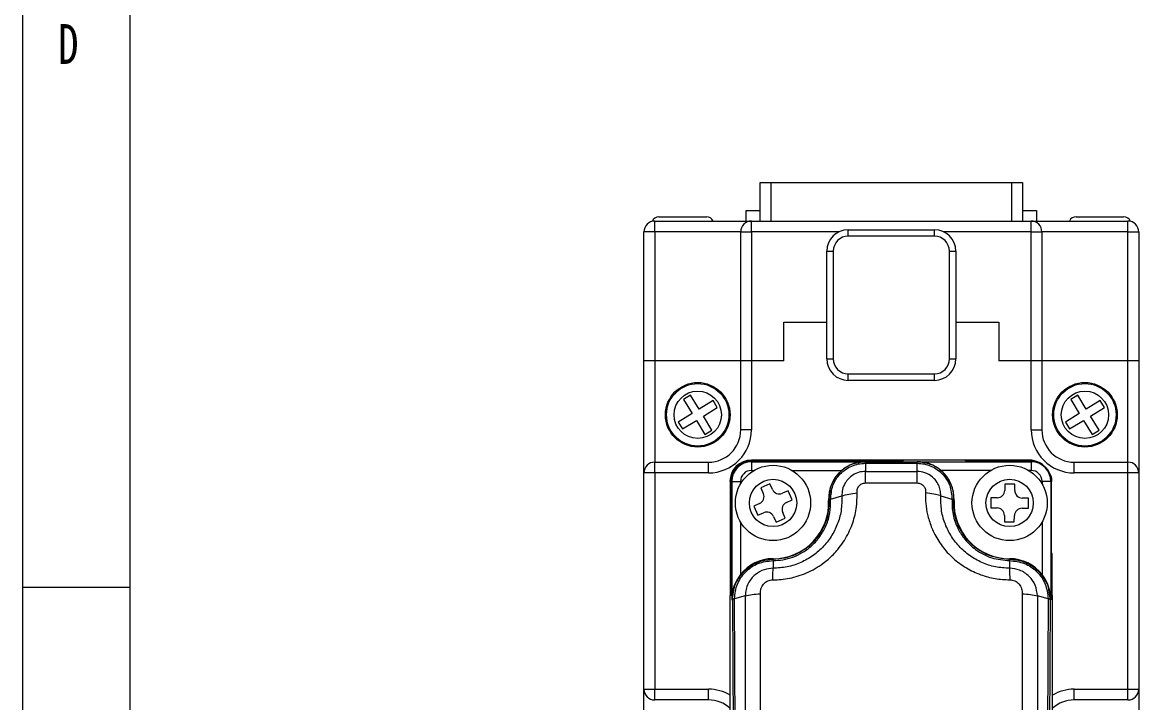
# Paper-space layout '시트2_ENG' of a CAD drawing. Header units: inches. Extents: x 0.2 to 16.3, y 0.2 to 11.5.
# Drawn here: x 0.197 to 2.24, y 3.667 to 4.911 of the extents above; entities that cross this region are included whole.
import ezdxf

# ---------------------------------------------------------------- set-up
doc = ezdxf.new("R2010")
doc.units = ezdxf.units.IN
doc.header["$MEASUREMENT"] = 0
doc.styles.add('SLDTEXTSTYLE2', font='TXT', dxfattribs={"width": 0.75})

psp = doc.layouts.new('시트2_ENG')

# ---------------------------------------------------------------- linework, layer by layer
at = {"color": 7, "linetype": 'Continuous', "lineweight": 18}
for p, q in [((0.1969, 11.4961), (0.1969, 0.1969)), ((0.3937, 11.2992), (0.3937, 0.3937)), ((1.5473, 4.5478), (1.5473, 4.6187)), ((1.5473, 4.6187), (1.567, 4.6187)), ((1.567, 4.6187), (1.567, 4.5478)), ((1.567, 4.6187), (2.0079, 4.6187)), ((2.0079, 4.5478), (2.0079, 4.6187)), ((2.0079, 4.6187), (2.0276, 4.6187)), ((2.0276, 4.6187), (2.0276, 4.5478)), ((1.5217, 4.5478), (1.5217, 4.5675)), ((1.5217, 4.5675), (1.5473, 4.5675)), ((2.0276, 4.5675), (2.0532, 4.5675)), ((2.0532, 4.5675), (2.0532, 4.5478)), ((1.3544, 4.5281), (1.3544, 4.5478)), ((1.3544, 4.5478), (1.5315, 4.5478)), ((1.3622, 4.5557), (1.4489, 4.5557)), ((1.5315, 4.5281), (1.5315, 4.5478)), ((1.5315, 4.5478), (2.0433, 4.5478)), ((2.0433, 4.5281), (2.0433, 4.5478)), ((2.0433, 4.5478), (2.2205, 4.5478)), ((2.126, 4.5557), (2.2127, 4.5557)), ((2.2205, 4.5281), (2.2205, 4.5478)), ((1.3544, 4.5281), (1.3347, 4.5281)), ((1.3347, 4.2919), (1.3347, 4.5281)), ((1.3544, 4.5281), (1.3544, 4.2919)), ((1.5118, 4.5281), (1.3544, 4.5281)), ((1.5118, 4.5281), (1.5315, 4.5281)), ((1.5118, 4.2919), (1.5118, 4.5281)), ((1.5315, 4.5281), (1.5315, 4.2919)), ((1.7087, 4.5203), (1.7087, 4.5321)), ((1.7087, 4.5321), (1.8662, 4.5321)), ((1.8662, 4.5203), (1.7087, 4.5203)), ((1.8662, 4.5203), (1.8662, 4.5321)), ((2.0433, 4.2919), (2.0433, 4.5281)), ((2.0433, 4.5281), (2.063, 4.5281)), ((2.063, 4.5281), (2.063, 4.2919)), ((2.2205, 4.5281), (2.063, 4.5281)), ((2.2205, 4.2919), (2.2205, 4.5281)), ((2.2205, 4.5281), (2.2402, 4.5281)), ((2.2402, 4.5281), (2.2402, 4.2919)), ((1.6693, 4.4927), (1.6811, 4.4927)), ((1.6693, 4.2959), (1.6693, 4.4927)), ((1.6811, 4.4927), (1.6811, 4.2959)), ((1.8937, 4.2959), (1.8937, 4.4927)), ((1.8937, 4.4927), (1.9055, 4.4927)), ((1.9055, 4.4927), (1.9055, 4.2959)), ((1.5906, 4.3628), (1.6693, 4.3628)), ((1.5906, 4.2919), (1.5906, 4.3628)), ((1.9055, 4.3628), (1.9843, 4.3628)), ((1.9843, 4.3628), (1.9843, 4.2919)), ((1.3544, 4.2919), (1.3347, 4.2919)), ((1.3347, 4.0872), (1.3347, 4.2919)), ((1.5118, 4.2919), (1.3544, 4.2919)), ((1.3544, 4.2919), (1.3544, 4.1069)), ((1.5315, 4.2919), (1.5118, 4.2919)), ((1.5118, 4.1659), (1.5118, 4.2919)), ((1.5906, 4.2919), (1.5315, 4.2919)), ((1.5315, 4.2919), (1.5315, 4.1659)), ((1.6693, 4.2959), (1.6811, 4.2959)), ((1.8937, 4.2959), (1.9055, 4.2959)), ((2.0433, 4.2919), (1.9843, 4.2919)), ((2.063, 4.2919), (2.0433, 4.2919)), ((2.0433, 4.1659), (2.0433, 4.2919)), ((2.2205, 4.2919), (2.063, 4.2919)), ((2.063, 4.2919), (2.063, 4.1659)), ((2.2402, 4.2919), (2.2205, 4.2919)), ((2.2205, 4.1069), (2.2205, 4.2919)), ((2.2402, 4.2919), (2.2402, 4.0872)), ((1.7087, 4.2565), (1.7087, 4.2683)), ((1.7087, 4.2683), (1.8662, 4.2683)), ((1.8662, 4.2565), (1.7087, 4.2565)), ((1.8662, 4.2565), (1.8662, 4.2683)), ((1.4199, 4.2293), (1.4072, 4.2215)), ((1.4072, 4.2215), (1.4228, 4.196)), ((1.4356, 4.2038), (1.4199, 4.2293)), ((1.4611, 4.2194), (1.4356, 4.2038)), ((1.4689, 4.2067), (1.4611, 4.2194)), ((2.1286, 4.2293), (2.1159, 4.2215)), ((2.1159, 4.2215), (2.1315, 4.196)), ((2.1442, 4.2038), (2.1286, 4.2293)), ((2.1698, 4.2194), (2.1442, 4.2038)), ((2.1776, 4.2067), (2.1698, 4.2194)), ((1.4228, 4.196), (1.3973, 4.1803)), ((1.4434, 4.191), (1.4689, 4.2067)), ((1.459, 4.1655), (1.4434, 4.191)), ((2.1315, 4.196), (2.106, 4.1803)), ((2.1521, 4.191), (2.1776, 4.2067)), ((2.1677, 4.1655), (2.1521, 4.191)), ((1.3973, 4.1803), (1.4051, 4.1676)), ((1.4051, 4.1676), (1.4306, 4.1832)), ((1.4306, 4.1832), (1.4463, 4.1577)), ((2.106, 4.1803), (2.1138, 4.1676)), ((2.1138, 4.1676), (2.1393, 4.1832)), ((2.1393, 4.1832), (2.1549, 4.1577)), ((1.4463, 4.1577), (1.459, 4.1655)), ((1.5315, 4.1659), (1.5118, 4.1659)), ((2.0433, 4.1659), (2.063, 4.1659)), ((2.1549, 4.1577), (2.1677, 4.1655)), ((1.6555, 4.1108), (1.5315, 4.1108)), ((1.6555, 4.1099), (1.5315, 4.1099)), ((1.5315, 4.109), (1.5315, 4.1077)), ((1.8091, 4.109), (1.5315, 4.109)), ((1.5315, 4.1077), (1.74, 4.1077)), ((1.5315, 4.1077), (1.5315, 4.0917)), ((1.6555, 4.1099), (1.6555, 4.1108)), ((1.8091, 4.1103), (1.6555, 4.1103)), ((1.6555, 4.1099), (1.6555, 4.1099)), ((1.74, 4.1073), (1.74, 4.1077)), ((1.74, 4.1073), (1.8349, 4.1073)), ((1.8091, 4.1106), (1.8091, 4.109)), ((1.9233, 4.1106), (1.8091, 4.1106)), ((1.8349, 4.1073), (1.8349, 4.1077)), ((1.8349, 4.1077), (2.0433, 4.1077)), ((1.9195, 4.1106), (1.9195, 4.1108)), ((2.0394, 4.1108), (1.9195, 4.1108)), ((1.9233, 4.109), (1.9233, 4.1106)), ((2.0433, 4.1091), (1.9233, 4.1091)), ((1.9233, 4.109), (2.0433, 4.109)), ((2.0433, 4.109), (2.0433, 4.1077)), ((2.0433, 4.1077), (2.0433, 4.0917)), ((1.3544, 4.0872), (1.3347, 4.0872)), ((1.3347, 3.6915), (1.3347, 4.0872)), ((1.3544, 4.0872), (1.3544, 4.1069)), ((1.3544, 4.1069), (1.4528, 4.1069)), ((1.3544, 4.0872), (1.3544, 3.6915)), ((1.4528, 4.0872), (1.3544, 4.0872)), ((1.4528, 4.0872), (1.4528, 4.1069)), ((1.5315, 4.0917), (1.5362, 4.0917)), ((1.6056, 4.0917), (1.6967, 4.0917)), ((1.74, 4.1048), (1.74, 4.0899)), ((1.74, 4.1048), (1.8349, 4.1048)), ((1.74, 4.0899), (1.8349, 4.0899)), ((1.8349, 4.0899), (1.8349, 4.1048)), ((1.9693, 4.0917), (1.8782, 4.0917)), ((2.0433, 4.0917), (2.0387, 4.0917)), ((2.1221, 4.0872), (2.1221, 4.1069)), ((2.1221, 4.1069), (2.2205, 4.1069)), ((2.2205, 4.0872), (2.1221, 4.0872)), ((2.2205, 4.0872), (2.2205, 4.1069)), ((2.2402, 4.0872), (2.2205, 4.0872)), ((2.2205, 3.6915), (2.2205, 4.0872)), ((2.2402, 4.0872), (2.2402, 3.6915)), ((1.4922, 4.0714), (1.4922, 3.9494)), ((1.4931, 3.9476), (1.4931, 4.0715)), ((1.4941, 3.8628), (1.4941, 4.0715)), ((1.4941, 4.0715), (1.4954, 4.0715)), ((1.4954, 4.0715), (1.4954, 3.855)), ((1.4954, 4.0715), (1.5114, 4.0715)), ((1.5114, 4.0715), (1.5114, 4.0669)), ((1.5652, 4.0674), (1.5484, 4.0599)), ((1.5699, 4.0569), (1.5652, 4.0674)), ((1.7399, 4.0688), (1.835, 4.0688)), ((1.9953, 4.0667), (1.9951, 4.0553)), ((2.0137, 4.0665), (1.9953, 4.0667)), ((2.0135, 4.055), (2.0137, 4.0665)), ((2.0795, 4.0715), (2.0635, 4.0715)), ((2.0635, 4.0715), (2.0635, 4.0669)), ((2.0795, 4.0715), (2.0795, 3.855)), ((2.0808, 4.0715), (2.0795, 4.0715)), ((2.0808, 3.8628), (2.0808, 4.0715)), ((2.0809, 3.9397), (2.0809, 4.0715)), ((1.5484, 4.0599), (1.5531, 4.0494)), ((1.5986, 4.0546), (1.5881, 4.0499)), ((1.6061, 4.0378), (1.5986, 4.0546)), ((1.5462, 4.0312), (1.5357, 4.0265)), ((1.5357, 4.0265), (1.5432, 4.0097)), ((1.5956, 4.0332), (1.6061, 4.0378)), ((1.6727, 4.0369), (1.673, 4.0369)), ((1.6729, 4.04), (1.673, 4.0369)), ((1.673, 4.0369), (1.6731, 4.0322)), ((1.6764, 4.0389), (1.697, 4.0452)), ((1.8779, 4.0452), (1.8985, 4.0389)), ((1.9019, 4.0369), (1.9022, 4.0369)), ((1.9697, 4.0419), (1.9694, 4.0235)), ((1.9811, 4.0417), (1.9697, 4.0419)), ((2.0386, 4.0408), (2.0271, 4.041)), ((2.0383, 4.0224), (2.0386, 4.0408)), ((1.5432, 4.0097), (1.5537, 4.0144)), ((1.5719, 4.0074), (1.5766, 3.997)), ((1.5934, 4.0045), (1.5887, 4.0149)), ((1.9694, 4.0235), (1.9809, 4.0233)), ((1.9944, 4.0093), (1.9943, 3.9979)), ((2.0126, 3.9976), (2.0128, 4.0091)), ((2.0268, 4.0226), (2.0383, 4.0224)), ((1.5114, 3.9975), (1.5114, 3.9011)), ((1.5766, 3.997), (1.5934, 4.0045)), ((1.9943, 3.9979), (2.0126, 3.9976)), ((2.0635, 3.9975), (2.0635, 3.9011)), ((1.4931, 3.9494), (1.4922, 3.9494)), ((1.4929, 3.8628), (1.4929, 3.9476)), ((1.4931, 3.9476), (1.4929, 3.9476)), ((1.5615, 3.9277), (1.5615, 3.9277)), ((1.5709, 3.9293), (1.5709, 3.9303)), ((1.5709, 3.9268), (1.5709, 3.9127)), ((2.004, 3.9303), (2.004, 3.9293)), ((2.004, 3.9268), (2.004, 3.9127)), ((2.0819, 3.9397), (2.0809, 3.9397)), ((2.0819, 3.8628), (2.0819, 3.9397)), ((0.1969, 3.878), (0.3937, 3.878)), ((1.4925, 3.1266), (1.4925, 3.8628)), ((1.4941, 3.8628), (1.4925, 3.8628)), ((1.52, 3.8622), (1.5003, 3.8571)), ((1.52, 3.8622), (1.52, 3.6291)), ((1.5478, 3.6321), (1.5478, 3.8662)), ((2.027, 3.8662), (2.027, 3.6321)), ((2.0549, 3.8622), (2.0549, 3.6291)), ((2.0746, 3.8571), (2.0549, 3.8622)), ((2.0825, 3.8628), (2.0808, 3.8628)), ((2.0825, 3.7852), (2.0825, 3.8628)), ((1.4954, 3.855), (1.4968, 3.855)), ((1.4968, 3.855), (1.4983, 3.5379)), ((1.5017, 3.54), (1.5003, 3.8571)), ((2.0746, 3.8571), (2.0731, 3.54)), ((2.0781, 3.855), (2.0766, 3.5379)), ((2.0795, 3.855), (2.0781, 3.855)), ((2.0825, 3.7852), (2.0827, 3.7852)), ((2.0827, 3.7167), (2.0827, 3.7852)), ((2.0827, 3.7167), (2.0825, 3.7167)), ((2.0825, 3.1266), (2.0825, 3.7167)), ((1.3347, 3.6915), (1.3544, 3.6915)), ((1.3347, 3.5636), (1.3347, 3.6915)), ((1.3544, 3.6718), (1.3544, 3.6915)), ((1.3544, 3.6915), (1.4528, 3.6915)), ((1.4528, 3.6718), (1.4528, 3.6915)), ((2.1221, 3.6718), (2.1221, 3.6915)), ((2.1221, 3.6915), (2.2205, 3.6915)), ((2.2205, 3.6915), (2.2402, 3.6915)), ((2.2205, 3.6718), (2.2205, 3.6915)), ((2.2402, 3.6915), (2.2402, 3.5636)), ((1.4528, 3.6718), (1.3544, 3.6718)), ((2.2205, 3.6718), (2.1221, 3.6718))]:
    psp.add_line(p, q, dxfattribs=at)
at = {"color": 8, "linetype": 'Continuous', "lineweight": 18}
for p, q in [((1.6915, 4.5281), (1.5315, 4.5281)), ((2.0433, 4.5281), (1.8833, 4.5281)), ((2.0433, 4.109), (2.0433, 4.1091)), ((1.4941, 4.0715), (1.4931, 4.0715)), ((2.0809, 4.0715), (2.0808, 4.0715)), ((1.6746, 4.0529), (1.6729, 4.04)), ((2.0753, 3.8727), (2.0781, 3.855))]:
    psp.add_line(p, q, dxfattribs=at)
at = {"color": 7, "linetype": 'Continuous', "lineweight": 18}
for centre, radius in [((1.4331, 4.1935), 0.0591), ((1.4331, 4.1935), 0.0571), ((2.1418, 4.1935), 0.0591), ((2.1418, 4.1935), 0.0571), ((1.4331, 4.1935), 0.0433), ((2.1418, 4.1935), 0.0433), ((1.5709, 4.0322), 0.0689), ((2.004, 4.0322), 0.0689), ((1.5709, 4.0322), 0.0433), ((2.004, 4.0322), 0.0433)]:
    psp.add_circle(centre, radius, dxfattribs=at)
for centre, radius, start, end in [((1.3544, 4.5281), 0.0197, 90, 180), ((1.3622, 4.5419), 0.0138, 90, 157.4076), ((1.4489, 4.5419), 0.0138, 25.3769, 90), ((1.5315, 4.5281), 0.0197, 90, 180), ((2.0433, 4.5281), 0.0197, 0, 90), ((2.126, 4.5419), 0.0138, 90, 154.6231), ((2.2127, 4.5419), 0.0138, 22.5924, 90), ((2.2205, 4.5281), 0.0197, 0, 90), ((1.7087, 4.4927), 0.0394, 90, 180), ((1.7087, 4.4927), 0.0276, 90, 180), ((1.8662, 4.4927), 0.0394, 0, 90), ((1.8662, 4.4927), 0.0276, 0, 90), ((1.7087, 4.2959), 0.0394, 180, 270), ((1.7087, 4.2959), 0.0276, 180, 270), ((1.8662, 4.2959), 0.0276, 270, 0), ((1.8662, 4.2959), 0.0394, 270, 0), ((1.4528, 4.1659), 0.0787, 270, 0), ((1.4528, 4.1659), 0.0591, 270, 0), ((2.1221, 4.1659), 0.0787, 180, 270), ((2.1221, 4.1659), 0.0591, 180, 270), ((1.5315, 4.0714), 0.0394, 90, 180), ((1.5315, 4.0715), 0.0374, 90, 180), ((1.5315, 4.0715), 0.0362, 90, 180), ((2.0394, 4.0714), 0.0394, 59.4097, 90), ((2.0433, 4.0715), 0.0374, 0, 90), ((2.0433, 4.0715), 0.0362, 0, 90), ((1.3544, 4.0872), 0.0197, 90, 180), ((1.5315, 4.0715), 0.0202, 90, 180), ((1.74, 4.04), 0.0674, 129.9741, 182.6659), ((1.8349, 4.04), 0.0674, 357.3341, 50.0259), ((2.0433, 4.0715), 0.0202, 0, 90), ((2.2205, 4.0872), 0.0197, 0, 90), ((1.5406, 4.0437), 0.0138, 294.1047, 24.1047), ((1.5825, 4.0625), 0.0138, 204.1047, 294.1047), ((1.9814, 4.0555), 0.0138, 269.1229, 359.1229), ((2.0273, 4.0548), 0.0138, 179.1229, 269.1229), ((1.5709, 4.0322), 0.1019, 270, 2.6659), ((1.6012, 4.0206), 0.0138, 114.1047, 204.1047), ((2.004, 4.0322), 0.1019, 177.3341, 270), ((1.5593, 4.0018), 0.0138, 24.1047, 114.1047), ((1.9807, 4.0095), 0.0138, 359.1229, 89.1229), ((2.0266, 4.0088), 0.0138, 89.1229, 179.1229), ((1.5709, 3.855), 0.0753, 90, 142.2583), ((2.004, 3.855), 0.0753, 37.7417, 90), ((1.3544, 3.6915), 0.0197, 180, 270), ((2.2205, 3.6915), 0.0197, 270, 0), ((1.4528, 3.6128), 0.0591, 47.7408, 90), ((2.1221, 3.6128), 0.0591, 90, 132.0792)]:
    psp.add_arc(centre, radius, start, end, dxfattribs=at)
at = {"color": 8, "linetype": 'Continuous', "lineweight": 18}
for centre, start, end in [((1.4528, 3.6128), 59.7109, 90), ((2.1221, 3.6128), 90, 120.1734)]:
    psp.add_arc(centre, 0.0787, start, end, dxfattribs=at)
at = {"color": 7, "linetype": 'Continuous', "lineweight": 18}
for centre, major_axis, start_param, end_param in [((1.74, 4.0412), (0, 0.0665), 0, 0.708773), ((1.8349, 4.0412), (0, 0.0665), 5.574412, 6.283185), ((1.5696, 3.855), (0.0743, 0), 2.472305, 3.141593), ((2.0052, 3.855), (0.0743, 0), 0, 0.669288)]:
    psp.add_ellipse(centre, major_axis=major_axis, ratio=0.999853, start_param=start_param, end_param=end_param, dxfattribs=at)
for points, knots in [([(1.4931, 4.0715), (1.4936, 4.0758), (1.4944, 4.0845), (1.501, 4.096), (1.5108, 4.1047), (1.5216, 4.1093), (1.5287, 4.1097), (1.5315, 4.1099)], [0, 0, 0, 0, 0.214703, 0.429407, 0.644092, 0.858769, 1, 1, 1, 1]), ([(1.74, 4.1073), (1.7319, 4.1064), (1.7155, 4.1047), (1.6944, 4.0914), (1.6815, 4.0745), (1.6754, 4.0611), (1.6747, 4.0545), (1.6746, 4.0529)], [0, 0, 0, 0, 0.261145, 0.531603, 0.781531, 0.947839, 1, 1, 1, 1]), ([(1.9008, 4.0529), (1.9006, 4.0535), (1.8994, 4.0596), (1.8945, 4.0732), (1.8809, 4.091), (1.8595, 4.1046), (1.843, 4.1064), (1.8349, 4.1073)], [0, 0, 0, 0, 0.019748, 0.204658, 0.465549, 0.736715, 1, 1, 1, 1]), ([(2.0433, 4.1091), (2.0477, 4.109), (2.0524, 4.1089), (2.0564, 4.1067), (2.0567, 4.1065)], [0, 0, 0, 0, 0.926341, 1, 1, 1, 1]), ([(1.6764, 4.0389), (1.6771, 4.0474), (1.6784, 4.0645), (1.6906, 4.0828), (1.7036, 4.0939), (1.7148, 4.1001), (1.7271, 4.1041), (1.7357, 4.1046), (1.74, 4.1048)], [0, 0, 0, 0, 0.249328, 0.498429, 0.623734, 0.74892, 0.874188, 1, 1, 1, 1]), ([(1.74, 4.0899), (1.7361, 4.0895), (1.7279, 4.0889), (1.7175, 4.084), (1.709, 4.0772), (1.7022, 4.0684), (1.6975, 4.0574), (1.6972, 4.0491), (1.697, 4.0452)], [0, 0, 0, 0, 0.1677364, 0.3521428, 0.4871717, 0.6389737, 0.831837, 1, 1, 1, 1]), ([(1.8349, 4.1048), (1.8391, 4.1046), (1.8477, 4.1041), (1.86, 4.1001), (1.8713, 4.0939), (1.8842, 4.0829), (1.8964, 4.0645), (1.8978, 4.0474), (1.8985, 4.0389)], [0, 0, 0, 0, 0.125761, 0.251022, 0.376238, 0.501616, 0.75075, 1, 1, 1, 1]), ([(1.8779, 4.0452), (1.8778, 4.0488), (1.8775, 4.0557), (1.8741, 4.0652), (1.8692, 4.0733), (1.8612, 4.0816), (1.8496, 4.0885), (1.8395, 4.0894), (1.8349, 4.0899)], [0, 0, 0, 0, 0.155857, 0.300953, 0.437924, 0.567125, 0.799357, 1, 1, 1, 1]), ([(1.7249, 4.0507), (1.7248, 4.0517), (1.7246, 4.0538), (1.7251, 4.0571), (1.7262, 4.0602), (1.728, 4.0631), (1.7304, 4.0656), (1.7333, 4.0674), (1.7366, 4.0686), (1.7388, 4.0687), (1.7399, 4.0688)], [0, 0, 0, 0, 0.11782, 0.242931, 0.371062, 0.499161, 0.624773, 0.752597, 0.87771, 1, 1, 1, 1]), ([(1.835, 4.0688), (1.8361, 4.0687), (1.8383, 4.0686), (1.8415, 4.0674), (1.8444, 4.0656), (1.8468, 4.0632), (1.8486, 4.0603), (1.8498, 4.0571), (1.8503, 4.0538), (1.8501, 4.0517), (1.8499, 4.0507)], [0, 0, 0, 0, 0.120683, 0.247152, 0.372056, 0.500257, 0.625655, 0.756459, 0.880216, 1, 1, 1, 1]), ([(2.0783, 4.084), (2.0789, 4.0826), (2.0807, 4.0787), (2.0808, 4.0743), (2.0809, 4.0715)], [0, 0, 0, 0, 0.355199, 1, 1, 1, 1]), ([(1.5707, 3.8916), (1.5758, 3.8918), (1.586, 3.892), (1.6015, 3.8944), (1.6171, 3.8984), (1.6328, 3.9043), (1.6482, 3.912), (1.6615, 3.9207), (1.6724, 3.9295), (1.6815, 3.938), (1.6906, 3.9482), (1.6996, 3.9602), (1.7079, 3.9742), (1.7144, 3.9886), (1.7193, 4.0031), (1.7243, 4.0235), (1.7247, 4.0396), (1.7249, 4.0507)], [0, 0, 0, 0, 0.060235, 0.121547, 0.186565, 0.252318, 0.32267, 0.392872, 0.442647, 0.492629, 0.543146, 0.609312, 0.67526, 0.741717, 0.80245, 0.863246, 1, 1, 1, 1]), ([(1.697, 4.0452), (1.7011, 4.0464), (1.7092, 4.0488), (1.7197, 4.05), (1.7249, 4.0507)], [0, 0, 0, 0, 0.50013, 1, 1, 1, 1]), ([(1.8499, 4.0507), (1.8499, 4.0441), (1.8499, 4.0309), (1.8528, 4.0139), (1.8566, 3.9999), (1.8605, 3.9888), (1.8676, 3.9727), (1.8798, 3.9526), (1.8999, 3.9306), (1.9239, 3.9129), (1.9501, 3.9005), (1.9771, 3.8929), (1.9952, 3.8921), (2.0041, 3.8916)], [0, 0, 0, 0, 0.080704, 0.163024, 0.211581, 0.259857, 0.308115, 0.427315, 0.545979, 0.667979, 0.784306, 0.893236, 1, 1, 1, 1]), ([(1.8779, 4.0452), (1.8775, 4.0454), (1.8738, 4.0465), (1.8649, 4.0488), (1.8551, 4.05), (1.8499, 4.0507)], [0, 0, 0, 0, 0.057383, 0.500719, 1, 1, 1, 1]), ([(1.697, 4.0452), (1.697, 4.037), (1.6969, 4.0203), (1.6904, 3.9959), (1.6796, 3.9729), (1.6641, 3.9525), (1.6447, 3.9354), (1.622, 3.9226), (1.597, 3.9142), (1.5796, 3.9132), (1.5709, 3.9127)], [0, 0, 0, 0, 0.123584, 0.248726, 0.373798, 0.499207, 0.624438, 0.749796, 0.875432, 1, 1, 1, 1]), ([(1.5709, 3.9268), (1.5769, 3.9271), (1.5893, 3.9277), (1.6079, 3.9329), (1.6263, 3.9417), (1.6433, 3.9545), (1.658, 3.9712), (1.6691, 3.9914), (1.6762, 4.0144), (1.6763, 4.0306), (1.6764, 4.0389)], [0, 0, 0, 0, 0.10102, 0.209221, 0.324285, 0.446028, 0.574634, 0.7099, 0.851901, 1, 1, 1, 1]), ([(1.6731, 4.0322), (1.6728, 4.0256), (1.6721, 4.0126), (1.6664, 3.9932), (1.6572, 3.9755), (1.6466, 3.9623), (1.637, 3.9532), (1.6262, 3.945), (1.6115, 3.937), (1.5919, 3.9305), (1.578, 3.9297), (1.5709, 3.9293)], [0, 0, 0, 0, 0.125745, 0.25123, 0.384795, 0.501655, 0.567479, 0.631015, 0.751263, 0.872159, 1, 1, 1, 1]), ([(1.673, 4.0369), (1.673, 4.0371), (1.6731, 4.0375), (1.6738, 4.038), (1.6749, 4.0385), (1.6759, 4.0388), (1.6764, 4.0389)], [0, 0, 0, 0, 0.2476857, 0.5000274, 0.7523547, 1, 1, 1, 1]), ([(2.004, 3.9127), (1.9953, 3.9132), (1.9778, 3.9142), (1.9529, 3.9226), (1.9302, 3.9354), (1.9107, 3.9525), (1.8953, 3.9729), (1.8845, 3.9959), (1.878, 4.0203), (1.8779, 4.037), (1.8779, 4.0452)], [0, 0, 0, 0, 0.1246908, 0.2501464, 0.3754264, 0.5008375, 0.6259945, 0.7513068, 0.8764488, 1, 1, 1, 1]), ([(1.8985, 4.0389), (1.8986, 4.0297), (1.8989, 4.0109), (1.908, 3.9861), (1.9221, 3.9642), (1.9422, 3.9451), (1.9705, 3.9299), (1.9929, 3.9278), (2.004, 3.9268)], [0, 0, 0, 0, 0.165533, 0.335366, 0.46358, 0.624197, 0.813309, 1, 1, 1, 1]), ([(1.9019, 4.0369), (1.9018, 4.0372), (1.9016, 4.0377), (1.9005, 4.0383), (1.8994, 4.0387), (1.8987, 4.0389), (1.8985, 4.0389)], [0, 0, 0, 0, 0.3750968, 0.6707688, 0.8788018, 1, 1, 1, 1]), ([(2.004, 3.9293), (1.9967, 3.9297), (1.9824, 3.9306), (1.9622, 3.9375), (1.9439, 3.9478), (1.9285, 3.9615), (1.916, 3.9782), (1.9087, 3.9933), (1.9047, 4.0065), (1.9025, 4.0174), (1.9016, 4.0278), (1.9018, 4.0345), (1.9019, 4.0369)], [0, 0, 0, 0, 0.126294, 0.248663, 0.370087, 0.498036, 0.617487, 0.748454, 0.805475, 0.874075, 0.955183, 1, 1, 1, 1]), ([(1.4992, 3.8728), (1.4993, 3.8735), (1.5006, 3.8827), (1.5082, 3.8962), (1.5209, 3.9107), (1.5346, 3.9204), (1.5513, 3.9277), (1.5641, 3.9287), (1.5709, 3.9293)], [0, 0, 0, 0, 0.023377, 0.284963, 0.454083, 0.610185, 0.794428, 1, 1, 1, 1]), ([(1.5003, 3.8571), (1.5014, 3.8662), (1.5037, 3.8844), (1.52, 3.9075), (1.5432, 3.9237), (1.5617, 3.9258), (1.5709, 3.9268)], [0, 0, 0, 0, 0.249805, 0.4994208, 0.7493558, 1, 1, 1, 1]), ([(1.5709, 3.9293), (1.5709, 3.9291), (1.5709, 3.9289), (1.5709, 3.9275), (1.5709, 3.9268)], [0, 0, 0, 0, 0.497258, 1, 1, 1, 1]), ([(2.004, 3.9268), (2.004, 3.9275), (2.004, 3.9289), (2.004, 3.9291), (2.004, 3.9293)], [0, 0, 0, 0, 0.502742, 1, 1, 1, 1]), ([(2.004, 3.9293), (2.011, 3.9287), (2.0257, 3.9275), (2.0438, 3.9186), (2.0576, 3.9071), (2.0675, 3.8941), (2.0741, 3.8823), (2.0751, 3.8744), (2.0753, 3.8727)], [0, 0, 0, 0, 0.213112, 0.447815, 0.598568, 0.757367, 0.948269, 1, 1, 1, 1]), ([(2.004, 3.9268), (2.0132, 3.9258), (2.0317, 3.9237), (2.0549, 3.9075), (2.0712, 3.8845), (2.0735, 3.8662), (2.0746, 3.8571)], [0, 0, 0, 0, 0.2502245, 0.5000044, 0.7497637, 1, 1, 1, 1]), ([(1.5709, 3.9127), (1.5654, 3.9122), (1.5537, 3.9111), (1.5402, 3.9032), (1.5309, 3.8939), (1.5251, 3.8848), (1.5209, 3.874), (1.5203, 3.8662), (1.52, 3.8622)], [0, 0, 0, 0, 0.20459, 0.437673, 0.566426, 0.702382, 0.846176, 1, 1, 1, 1]), ([(1.5707, 3.8916), (1.5708, 3.8957), (1.5708, 3.9039), (1.5709, 3.9097), (1.5709, 3.9127)], [0, 0, 0, 0, 0.497276, 1, 1, 1, 1]), ([(2.004, 3.9127), (2.004, 3.9097), (2.004, 3.9039), (2.0041, 3.8957), (2.0041, 3.8916)], [0, 0, 0, 0, 0.502722, 1, 1, 1, 1]), ([(2.0549, 3.8622), (2.054, 3.8689), (2.0524, 3.8821), (2.0423, 3.8964), (2.0318, 3.9048), (2.0199, 3.911), (2.0102, 3.912), (2.004, 3.9127)], [0, 0, 0, 0, 0.256012, 0.50256, 0.638236, 0.766006, 1, 1, 1, 1]), ([(1.5478, 3.8662), (1.5479, 3.8693), (1.548, 3.8741), (1.5507, 3.8799), (1.5535, 3.8839), (1.557, 3.8872), (1.5613, 3.8897), (1.5659, 3.8914), (1.5691, 3.8915), (1.5707, 3.8916)], [0, 0, 0, 0, 0.245572, 0.373218, 0.499285, 0.625401, 0.751777, 0.877837, 1, 1, 1, 1]), ([(2.0041, 3.8916), (2.0057, 3.8915), (2.009, 3.8914), (2.0136, 3.8897), (2.0178, 3.8872), (2.0214, 3.8839), (2.0242, 3.8799), (2.0268, 3.8741), (2.027, 3.8693), (2.027, 3.8662)], [0, 0, 0, 0, 0.121784, 0.248137, 0.373872, 0.500587, 0.62603, 0.753831, 1, 1, 1, 1]), ([(1.52, 3.8622), (1.5241, 3.8632), (1.5322, 3.8652), (1.5426, 3.8659), (1.5478, 3.8662)], [0, 0, 0, 0, 0.500435, 1, 1, 1, 1]), ([(2.027, 3.8662), (2.0322, 3.8659), (2.0427, 3.8652), (2.0508, 3.8632), (2.0549, 3.8622)], [0, 0, 0, 0, 0.49864, 1, 1, 1, 1]), ([(1.5003, 3.8571), (1.4999, 3.857), (1.4988, 3.8568), (1.4977, 3.8565), (1.4969, 3.8559), (1.4968, 3.8553), (1.4968, 3.855)], [0, 0, 0, 0, 0.183981, 0.49927, 0.753248, 1, 1, 1, 1]), ([(2.0746, 3.8571), (2.0751, 3.857), (2.0762, 3.8567), (2.0772, 3.8565), (2.0778, 3.856), (2.0781, 3.8553), (2.0781, 3.8551), (2.0781, 3.855)], [0, 0, 0, 0, 0.249886, 0.499926, 0.747959, 0.907794, 1, 1, 1, 1])]:
    psp.add_open_spline(points, degree=3, knots=knots, dxfattribs=at)
for points in [[(1.74, 4.1048), (1.74, 4.1055), (1.74, 4.1069), (1.74, 4.1072), (1.74, 4.1073)], [(1.8349, 4.1048), (1.8349, 4.1055), (1.8349, 4.1069), (1.8349, 4.1072), (1.8349, 4.1073)], [(1.7399, 4.0688), (1.7399, 4.0729), (1.74, 4.0811), (1.74, 4.0869), (1.74, 4.0899)], [(1.835, 4.0688), (1.835, 4.0729), (1.8349, 4.0811), (1.8349, 4.0869), (1.8349, 4.0899)]]:
    psp.add_open_spline(points, degree=3, dxfattribs=at)
at = {"color": 8, "linetype": 'Continuous', "lineweight": 18}
for points, knots in [([(1.9019, 4.0369), (1.902, 4.0402), (1.902, 4.0455), (1.9011, 4.0508), (1.9008, 4.0529)], [0, 0, 0, 0, 0.605148, 1, 1, 1, 1]), ([(1.4968, 3.855), (1.4968, 3.855), (1.4968, 3.8551), (1.4968, 3.8553), (1.4968, 3.8561), (1.4969, 3.862), (1.4981, 3.8677), (1.4992, 3.8728)], [0, 0, 0, 0, 0.001181, 0.010701, 0.037347, 0.138471, 1, 1, 1, 1])]:
    psp.add_open_spline(points, degree=3, knots=knots, dxfattribs=at)

# ---------------------------------------------------------------- texts
at = {"color": 7, "linetype": 'Continuous', "lineweight": 0, "insert": (0.2625, 4.9082), "char_height": 0.0729, "attachment_point": 1, "style": 'SLDTEXTSTYLE2'}
psp.add_mtext('D', dxfattribs=at)

doc.saveas('drawing.dxf')
